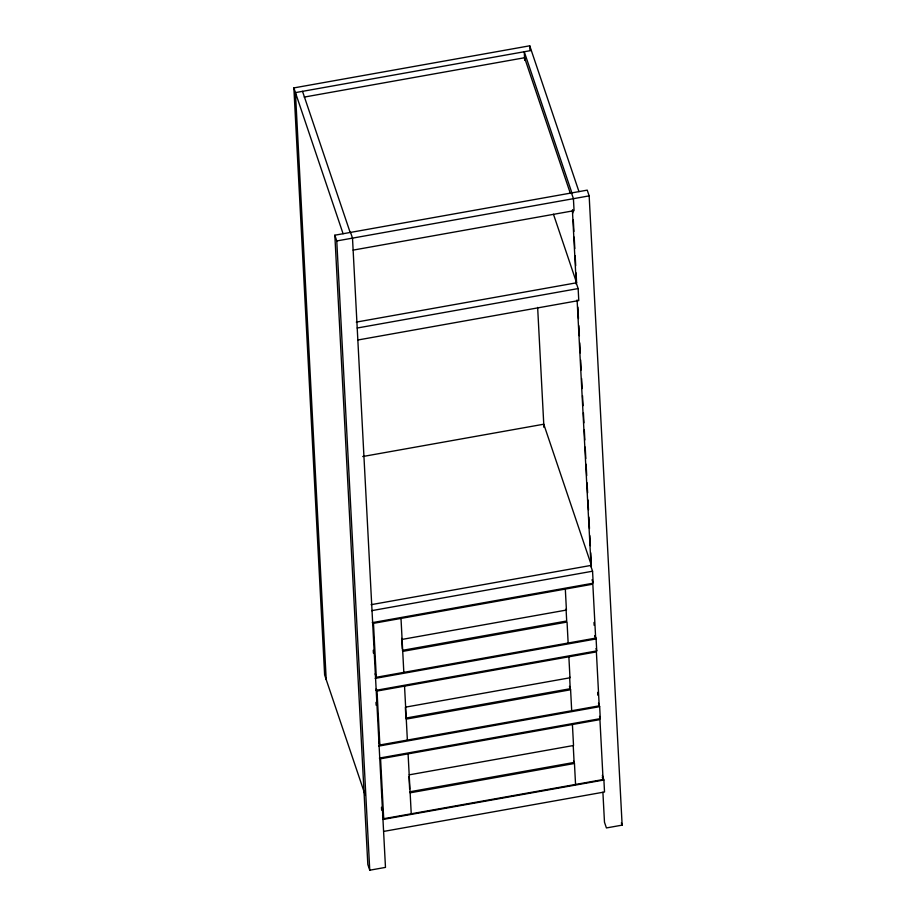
<?xml version="1.0" encoding="UTF-8"?>
<svg xmlns="http://www.w3.org/2000/svg" width="916" height="916" viewBox="0 0 916 916"><rect width="100%" height="100%" fill="white"/><g stroke="black" fill="none" stroke-linecap="round" stroke-linejoin="round"><path stroke-width="1.37" d="M365.232 795.214L324.63 674.932L293.864 87.913L529.734 45.8L578.969 191.616M531.326 50.483L295.444 92.608L326.21 679.615M304.238 97.085L524.559 57.742L570.393 193.494M350.565 232.401L352.5 238.126L385.476 867.395L369.755 870.2L367.82 864.475L334.832 235.206L587.225 190.139L589.16 195.875L622.136 825.133L606.415 827.938L604.48 822.213L602.9 792.248M334.832 235.206L336.767 240.942L589.16 195.875M353.129 250.114L574.057 210.669L573.427 198.68L571.492 192.955M356.278 322.111L576.599 282.781L576.084 272.865M357.206 328.02L578.145 288.574L578.775 300.562L357.835 340.008M362.736 456.534L543.76 424.211L591.415 565.344L371.095 604.686M371.621 610.663L592.56 571.218L593.19 583.194L372.251 622.651M402.101 639.402L566.42 610.056L565.321 589.08M402.376 650.349L566.695 621.002L566.065 609.014M402.719 651.39L567.05 622.044L568.149 643.021M376.304 677.279L595.663 638.108L592.835 584.168L373.476 623.338L376.304 677.279L375.148 673.832M375.171 678.39L596.11 638.933L596.74 650.921L375.8 690.366M376.258 688.763L377.026 691.053L596.385 651.894L599.213 705.824L379.854 744.994L378.697 741.559M405.639 707.118L569.97 677.783L568.87 656.806M406.269 719.106L570.599 689.759L571.698 710.736M378.72 746.105L599.659 706.66L600.289 718.636L379.35 758.093M409.189 774.844L573.519 745.498L572.42 724.522M409.784 791.779L574.114 762.433L573.244 745.842M410.139 792.821L574.458 763.475L575.557 784.451M383.712 818.709L603.083 779.539L599.934 719.61L380.575 758.78L383.712 818.709L382.556 815.274M382.957 819.454L603.896 779.997L604.526 791.985L383.586 831.43M571.893 192.887L524.25 51.754L524.696 60.445M553.459 214.23L576.599 282.781M576.21 282.849L578.145 288.574M590.625 565.481L592.56 571.218M592.022 579.759L592.801 582.049M594.942 635.498L596.11 638.933M594.896 635.818L595.663 638.108M595.961 648.631L596.74 650.921M598.492 703.213L599.659 706.66M599.511 716.346L600.289 718.636M621.357 822.843L622.136 825.133M602.35 775.417L603.896 779.997M602.304 777.249L603.083 779.539M569.443 686.324L570.599 689.759M573.691 761.185L574.458 763.475M302.52 91.337L350.164 232.469M293.864 87.913L343.088 233.74M572.786 210.016L572.935 212.878M573.313 220.023L573.908 231.45M574.206 237.152L574.813 248.579M575.179 255.724L575.706 265.72M577.881 307.146L578.477 318.573M578.855 325.707L579.37 335.703M579.748 342.847L580.275 352.843M580.652 359.988L581.168 369.984M581.626 378.56L582.141 388.556M582.519 395.689L583.045 405.696M583.412 412.83L583.939 422.826M584.316 429.97L584.843 439.966M585.21 447.111L585.816 458.538M586.114 464.252L586.709 475.679M587.087 482.812L587.614 492.819M587.98 499.953L588.507 509.949M588.885 517.093L589.48 528.521M589.858 535.665L590.373 545.661M590.751 552.806L591.278 562.802M572.397 210.073L576.279 284.269M577.103 299.967L591.095 566.798M594.003 622.445L594.152 625.307M597.667 692.37L597.816 695.221M569.615 676.741L570.244 688.717L405.925 718.064L405.364 707.415M529.734 45.8L529.963 50.082M537.646 307.41L543.932 427.383M401.002 618.426L403.819 672.355M404.54 686.141L407.368 740.082M408.089 753.868L411.238 813.797M401.746 638.36L402.307 649.009M408.983 776.562L409.635 789.008M377.026 691.053L379.854 744.994M373.259 650.257L373.407 653.097M375.984 702.366L376.132 705.206M381.48 807.271L381.629 810.122M336.767 240.942L369.755 870.2"/></g></svg>
